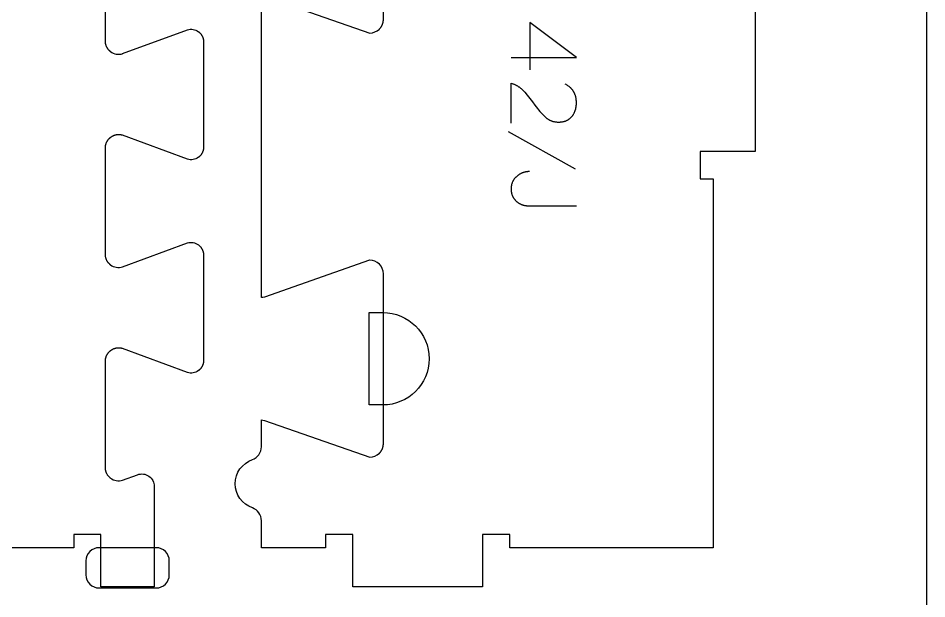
# Model space of a CAD drawing. Extents: x -13885 to -10701, y -84343 to -75479.
# Drawn here: x -11490.3 to -11073.1, y -76793.2 to -76526.4 of the extents above; entities that cross this region are included whole.
import ezdxf

# ---------------------------------------------------------------- set-up
doc = ezdxf.new("R2010")
doc.units = 0
for name, color, linetype in [('0_SHEET_SPRUCEPLY_2440X122', 1, 'CONTINUOUS'), ('1_ANYTOOL_1MMDEEP_LABELS_S', 2, 'CONTINUOUS'), ('4_ANYTOOL_CUTTHROUGH_OUTSI', 5, 'CONTINUOUS'), ('5_ANYTOOL_HALF_MILL_9MM_IN', 3, 'CONTINUOUS')]:
    doc.layers.add(name, color=color, linetype=linetype)

msp = doc.modelspace()

# ---------------------------------------------------------------- linework, layer by layer
at = {"layer": '0_SHEET_SPRUCEPLY_2440X122'}
msp.add_lwpolyline([(-13513.11, -76182.96), (-13513.11, -77402.96), (-11073.11, -77402.96), (-11073.11, -76182.96)], close=True, dxfattribs=at)
at = {"layer": '1_ANYTOOL_1MMDEEP_LABELS_S'}
for points in [[(-11264, -76544.38), (-11233.96, -76544.42), (-11255.35, -76528.39)], [(-11255.35, -76528.39), (-11255.35, -76550.16)], [(-11263.96, -76574.59), (-11263.92, -76556.29), (-11263.46, -76556.44), (-11263.24, -76556.52), (-11263.01, -76556.6), (-11262.8, -76556.68), (-11262.58, -76556.77), (-11262.36, -76556.87), (-11262.15, -76556.96), (-11261.94, -76557.06), (-11261.73, -76557.17), (-11261.53, -76557.27), (-11261.32, -76557.38), (-11261.12, -76557.5), (-11260.93, -76557.61), (-11260.73, -76557.74), (-11260.54, -76557.86), (-11260.35, -76557.99), (-11260.16, -76558.12), (-11259.97, -76558.26), (-11259.79, -76558.4), (-11259.61, -76558.54), (-11259.43, -76558.68), (-11259.25, -76558.83), (-11259.08, -76558.99), (-11258.9, -76559.14), (-11258.73, -76559.3), (-11258.57, -76559.47), (-11258.4, -76559.64), (-11258.24, -76559.81), (-11258.08, -76559.98), (-11257.77, -76560.34), (-11256.55, -76561.82), (-11255.36, -76563.31), (-11254.2, -76564.82), (-11253.07, -76566.34), (-11252.51, -76567.1), (-11251.94, -76567.83), (-11251.37, -76568.54), (-11250.78, -76569.23), (-11250.19, -76569.9), (-11249.59, -76570.54), (-11248.98, -76571.16), (-11248.36, -76571.76), (-11248.2, -76571.91), (-11248.04, -76572.05), (-11247.88, -76572.18), (-11247.72, -76572.32), (-11247.55, -76572.44), (-11247.39, -76572.56), (-11247.22, -76572.68), (-11247.04, -76572.79), (-11246.87, -76572.9), (-11246.69, -76573.01), (-11246.51, -76573.1), (-11246.33, -76573.2), (-11246.15, -76573.29), (-11245.96, -76573.37), (-11245.78, -76573.45), (-11245.58, -76573.53), (-11245.39, -76573.6), (-11245.2, -76573.67), (-11245, -76573.73), (-11244.8, -76573.79), (-11244.6, -76573.84), (-11244.4, -76573.89), (-11244.19, -76573.93), (-11243.98, -76573.97), (-11243.77, -76574.01), (-11243.56, -76574.04), (-11243.34, -76574.06), (-11243.12, -76574.08), (-11242.9, -76574.1), (-11242.68, -76574.11), (-11242.46, -76574.12), (-11242.23, -76574.12), (-11241.98, -76574.12), (-11241.74, -76574.11), (-11241.49, -76574.1), (-11241.25, -76574.08), (-11241.02, -76574.06), (-11240.79, -76574.03), (-11240.56, -76574), (-11240.34, -76573.96), (-11240.12, -76573.92), (-11239.9, -76573.87), (-11239.69, -76573.82), (-11239.48, -76573.76), (-11239.28, -76573.7), (-11239.08, -76573.64), (-11238.88, -76573.56), (-11238.68, -76573.49), (-11238.5, -76573.41), (-11238.31, -76573.32), (-11238.13, -76573.23), (-11237.95, -76573.13), (-11237.77, -76573.03), (-11237.6, -76572.92), (-11237.44, -76572.81), (-11237.27, -76572.7), (-11237.11, -76572.58), (-11236.96, -76572.45), (-11236.81, -76572.32), (-11236.66, -76572.18), (-11236.51, -76572.04), (-11236.37, -76571.9), (-11236.24, -76571.75), (-11236.1, -76571.59), (-11235.97, -76571.43), (-11235.85, -76571.27), (-11235.73, -76571.11), (-11235.61, -76570.94), (-11235.5, -76570.77), (-11235.39, -76570.6), (-11235.28, -76570.42), (-11235.18, -76570.24), (-11235.09, -76570.06), (-11235, -76569.88), (-11234.91, -76569.7), (-11234.82, -76569.51), (-11234.74, -76569.32), (-11234.67, -76569.12), (-11234.6, -76568.93), (-11234.53, -76568.73), (-11234.46, -76568.53), (-11234.4, -76568.33), (-11234.35, -76568.12), (-11234.3, -76567.91), (-11234.25, -76567.7), (-11234.21, -76567.49), (-11234.17, -76567.27), (-11234.13, -76567.05), (-11234.1, -76566.83), (-11234.08, -76566.61), (-11234.05, -76566.38), (-11234.04, -76566.15), (-11234.02, -76565.92), (-11234.01, -76565.68), (-11234, -76565.21), (-11234.01, -76564.84), (-11234.02, -76564.48), (-11234.05, -76564.13), (-11234.08, -76563.78), (-11234.13, -76563.44), (-11234.18, -76563.11), (-11234.25, -76562.78), (-11234.32, -76562.46), (-11234.41, -76562.14), (-11234.45, -76561.99), (-11234.5, -76561.84), (-11234.55, -76561.68), (-11234.61, -76561.53), (-11234.66, -76561.39), (-11234.72, -76561.24), (-11234.78, -76561.1), (-11234.84, -76560.95), (-11234.91, -76560.81), (-11234.98, -76560.67), (-11235.05, -76560.53), (-11235.12, -76560.4), (-11235.2, -76560.26), (-11235.28, -76560.13), (-11235.36, -76560), (-11235.44, -76559.86), (-11235.53, -76559.74), (-11235.62, -76559.61), (-11235.71, -76559.48), (-11235.8, -76559.36), (-11235.9, -76559.24), (-11235.99, -76559.12), (-11236.1, -76559), (-11236.2, -76558.88), (-11236.3, -76558.77), (-11236.41, -76558.65), (-11236.52, -76558.54), (-11236.64, -76558.43), (-11236.75, -76558.32), (-11236.87, -76558.21), (-11236.99, -76558.11), (-11237.12, -76558), (-11237.37, -76557.8), (-11237.63, -76557.6), (-11237.91, -76557.41), (-11238.19, -76557.23), (-11238.49, -76557.05), (-11238.79, -76556.88), (-11239.1, -76556.72)], [(-11234.47, -76595.81), (-11265.25, -76578.62)], [(-11255.52, -76596.88), (-11255.73, -76596.88), (-11255.93, -76596.89), (-11256.14, -76596.9), (-11256.34, -76596.91), (-11256.54, -76596.93), (-11256.74, -76596.95), (-11256.94, -76596.98), (-11257.14, -76597.01), (-11257.34, -76597.05), (-11257.53, -76597.09), (-11257.72, -76597.14), (-11257.92, -76597.19), (-11258.11, -76597.24), (-11258.29, -76597.3), (-11258.48, -76597.36), (-11258.67, -76597.43), (-11258.85, -76597.5), (-11259.03, -76597.58), (-11259.21, -76597.66), (-11259.39, -76597.74), (-11259.57, -76597.83), (-11259.75, -76597.92), (-11259.92, -76598.02), (-11260.1, -76598.12), (-11260.27, -76598.22), (-11260.44, -76598.33), (-11260.61, -76598.45), (-11260.78, -76598.57), (-11260.94, -76598.69), (-11261.11, -76598.82), (-11261.27, -76598.95), (-11261.43, -76599.08), (-11261.59, -76599.22), (-11261.74, -76599.37), (-11261.89, -76599.51), (-11262.03, -76599.66), (-11262.17, -76599.81), (-11262.31, -76599.96), (-11262.43, -76600.12), (-11262.56, -76600.27), (-11262.67, -76600.44), (-11262.79, -76600.6), (-11262.9, -76600.77), (-11263, -76600.94), (-11263.1, -76601.11), (-11263.19, -76601.28), (-11263.28, -76601.46), (-11263.36, -76601.64), (-11263.44, -76601.82), (-11263.51, -76602.01), (-11263.58, -76602.2), (-11263.64, -76602.39), (-11263.7, -76602.58), (-11263.75, -76602.78), (-11263.8, -76602.98), (-11263.84, -76603.18), (-11263.88, -76603.38), (-11263.91, -76603.59), (-11263.94, -76603.8), (-11263.96, -76604.01), (-11263.98, -76604.23), (-11263.99, -76604.45), (-11264, -76604.67), (-11264, -76604.89), (-11264, -76605.1), (-11263.99, -76605.31), (-11263.98, -76605.52), (-11263.97, -76605.73), (-11263.95, -76605.93), (-11263.92, -76606.13), (-11263.89, -76606.33), (-11263.86, -76606.53), (-11263.82, -76606.72), (-11263.77, -76606.91), (-11263.72, -76607.1), (-11263.67, -76607.28), (-11263.61, -76607.46), (-11263.55, -76607.65), (-11263.48, -76607.82), (-11263.41, -76608), (-11263.34, -76608.17), (-11263.26, -76608.34), (-11263.17, -76608.51), (-11263.08, -76608.67), (-11262.99, -76608.84), (-11262.89, -76609), (-11262.79, -76609.16), (-11262.68, -76609.31), (-11262.56, -76609.46), (-11262.45, -76609.61), (-11262.32, -76609.76), (-11262.2, -76609.91), (-11262.07, -76610.05), (-11261.93, -76610.19), (-11261.79, -76610.33), (-11261.65, -76610.46), (-11261.5, -76610.59), (-11261.35, -76610.72), (-11261.19, -76610.85), (-11261.04, -76610.96), (-11260.88, -76611.08), (-11260.73, -76611.19), (-11260.57, -76611.3), (-11260.4, -76611.4), (-11260.24, -76611.5), (-11260.07, -76611.59), (-11259.9, -76611.68), (-11259.73, -76611.77), (-11259.56, -76611.85), (-11259.39, -76611.93), (-11259.21, -76612), (-11259.03, -76612.07), (-11258.85, -76612.13), (-11258.67, -76612.2), (-11258.48, -76612.25), (-11258.3, -76612.3), (-11258.11, -76612.35), (-11257.92, -76612.4), (-11257.73, -76612.44), (-11257.53, -76612.47), (-11257.33, -76612.5), (-11257.14, -76612.53), (-11256.94, -76612.55), (-11256.73, -76612.57), (-11256.53, -76612.59), (-11256.32, -76612.6), (-11256.11, -76612.6), (-11255.9, -76612.61), (-11234, -76612.61)]]:
    msp.add_lwpolyline(points, dxfattribs=at)
at = {"layer": '4_ANYTOOL_CUTTHROUGH_OUTSI', "color": 5}
for points in [[(-11377.26, -76516.29), (-11328.94, -76533.21), (-11328.9, -76533.21), (-11328.9, -76533.21, 0.198912), (-11324.48, -76531.37), (-11324.37, -76531.27), (-11324.27, -76531.16), (-11324.17, -76531.04), (-11324.07, -76530.93), (-11323.98, -76530.81), (-11323.88, -76530.69), (-11323.79, -76530.56), (-11323.71, -76530.44), (-11323.62, -76530.31), (-11323.54, -76530.18), (-11323.46, -76530.04), (-11323.39, -76529.91), (-11323.32, -76529.77), (-11323.25, -76529.63), (-11323.18, -76529.49), (-11323.12, -76529.35), (-11323.06, -76529.2), (-11323.01, -76529.06), (-11322.96, -76528.91), (-11322.91, -76528.76), (-11322.87, -76528.61), (-11322.83, -76528.46), (-11322.8, -76528.31), (-11322.76, -76528.16), (-11322.74, -76528.01), (-11322.71, -76527.86), (-11322.69, -76527.71), (-11322.68, -76527.56), (-11322.66, -76527.41), (-11322.65, -76527.26), (-11322.65, -76527.11), (-11322.65, -76526.96), (-11322.65, -76448.96)], [(-11450.45, -76488.2), (-11450.45, -76536.71), (-11450.44, -76536.88), (-11450.44, -76537.06), (-11450.42, -76537.24), (-11450.41, -76537.42), (-11450.38, -76537.6), (-11450.35, -76537.77), (-11450.32, -76537.95), (-11450.28, -76538.13), (-11450.24, -76538.31), (-11450.19, -76538.49), (-11450.13, -76538.66), (-11450.07, -76538.84), (-11450.01, -76539.01), (-11449.94, -76539.18), (-11449.86, -76539.35), (-11449.78, -76539.51), (-11449.69, -76539.68), (-11449.6, -76539.84), (-11449.51, -76540), (-11449.41, -76540.15), (-11449.31, -76540.31), (-11449.2, -76540.46), (-11449.09, -76540.6), (-11448.97, -76540.74), (-11448.85, -76540.88), (-11448.73, -76541.01), (-11448.6, -76541.14), (-11448.47, -76541.27), (-11448.34, -76541.39), (-11448.2, -76541.5), (-11448.07, -76541.62), (-11447.93, -76541.72, 0.237079), (-11442.4, -76542.7), (-11442.39, -76542.69), (-11442.38, -76542.69), (-11412.62, -76531.69), (-11412.62, -76531.69, -0.236725), (-11407.54, -76532.59), (-11407.41, -76532.69), (-11407.28, -76532.79), (-11407.16, -76532.9), (-11407.04, -76533.01), (-11406.92, -76533.12), (-11406.8, -76533.24), (-11406.69, -76533.37), (-11406.58, -76533.49), (-11406.47, -76533.62), (-11406.37, -76533.76), (-11406.27, -76533.89), (-11406.17, -76534.03), (-11406.08, -76534.18), (-11406, -76534.32), (-11405.91, -76534.47), (-11405.83, -76534.62), (-11405.76, -76534.77), (-11405.69, -76534.93), (-11405.62, -76535.09), (-11405.56, -76535.25), (-11405.51, -76535.41), (-11405.46, -76535.57), (-11405.41, -76535.73), (-11405.37, -76535.89), (-11405.34, -76536.06), (-11405.31, -76536.22), (-11405.28, -76536.39), (-11405.26, -76536.55), (-11405.24, -76536.71), (-11405.23, -76536.88), (-11405.22, -76537.04), (-11405.22, -76537.2), (-11405.22, -76585.71), (-11405.22, -76585.87), (-11405.23, -76586.03), (-11405.24, -76586.2), (-11405.26, -76586.36), (-11405.28, -76586.53), (-11405.31, -76586.69), (-11405.34, -76586.85), (-11405.37, -76587.02), (-11405.41, -76587.18), (-11405.46, -76587.34), (-11405.51, -76587.5), (-11405.57, -76587.67), (-11405.63, -76587.82), (-11405.69, -76587.98), (-11405.76, -76588.14), (-11405.83, -76588.29), (-11405.91, -76588.44), (-11406, -76588.59), (-11406.08, -76588.74), (-11406.17, -76588.88), (-11406.27, -76589.02), (-11406.37, -76589.16), (-11406.47, -76589.29), (-11406.58, -76589.42), (-11406.69, -76589.55), (-11406.8, -76589.67), (-11406.92, -76589.79), (-11407.04, -76589.9), (-11407.16, -76590.01), (-11407.28, -76590.12), (-11407.41, -76590.22), (-11407.54, -76590.32, -0.236725), (-11412.62, -76591.22), (-11442.39, -76580.22), (-11442.4, -76580.22), (-11442.4, -76580.22), (-11442.57, -76580.17), (-11442.74, -76580.12), (-11442.91, -76580.09), (-11443.09, -76580.05), (-11443.27, -76580.02), (-11443.45, -76580), (-11443.63, -76579.98), (-11443.81, -76579.96), (-11443.99, -76579.96), (-11444.18, -76579.95), (-11444.36, -76579.95), (-11444.54, -76579.96), (-11444.73, -76579.98), (-11444.91, -76579.99), (-11445.1, -76580.02), (-11445.28, -76580.05), (-11445.46, -76580.08), (-11445.64, -76580.12), (-11445.82, -76580.17), (-11446, -76580.22), (-11446.17, -76580.27), (-11446.35, -76580.33), (-11446.52, -76580.4), (-11446.69, -76580.47), (-11446.85, -76580.55), (-11447.02, -76580.63), (-11447.18, -76580.71), (-11447.33, -76580.8), (-11447.49, -76580.89), (-11447.64, -76580.99), (-11447.78, -76581.09), (-11447.93, -76581.19), (-11448.07, -76581.3), (-11448.2, -76581.41), (-11448.34, -76581.52), (-11448.47, -76581.64), (-11448.6, -76581.77), (-11448.73, -76581.9), (-11448.85, -76582.03), (-11448.97, -76582.17), (-11449.09, -76582.31), (-11449.2, -76582.46), (-11449.31, -76582.6), (-11449.41, -76582.76), (-11449.51, -76582.91), (-11449.6, -76583.07), (-11449.69, -76583.23), (-11449.78, -76583.4), (-11449.86, -76583.56), (-11449.94, -76583.73), (-11450.01, -76583.9), (-11450.07, -76584.08), (-11450.13, -76584.25), (-11450.19, -76584.43), (-11450.24, -76584.6), (-11450.28, -76584.78), (-11450.32, -76584.96), (-11450.35, -76585.14), (-11450.38, -76585.32), (-11450.41, -76585.49), (-11450.42, -76585.67), (-11450.44, -76585.85), (-11450.44, -76586.03), (-11450.45, -76586.2), (-11450.45, -76634.71), (-11450.44, -76634.88), (-11450.44, -76635.06), (-11450.42, -76635.24), (-11450.41, -76635.42), (-11450.38, -76635.6), (-11450.35, -76635.77), (-11450.32, -76635.95), (-11450.28, -76636.13), (-11450.24, -76636.31), (-11450.19, -76636.49), (-11450.13, -76636.66), (-11450.07, -76636.84), (-11450.01, -76637.01), (-11449.94, -76637.18), (-11449.86, -76637.35), (-11449.78, -76637.51), (-11449.7, -76637.68), (-11449.6, -76637.84), (-11449.51, -76638), (-11449.41, -76638.15), (-11449.31, -76638.31), (-11449.2, -76638.46), (-11449.09, -76638.6), (-11448.97, -76638.74), (-11448.85, -76638.88), (-11448.73, -76639.01), (-11448.6, -76639.14), (-11448.47, -76639.27), (-11448.34, -76639.39), (-11448.2, -76639.5), (-11448.07, -76639.62), (-11447.93, -76639.72, 0.237079), (-11442.4, -76640.7), (-11442.39, -76640.69), (-11442.39, -76640.69), (-11412.62, -76629.69), (-11412.62, -76629.69, -0.236725), (-11407.54, -76630.59), (-11407.41, -76630.69), (-11407.28, -76630.79), (-11407.16, -76630.9), (-11407.04, -76631.01), (-11406.92, -76631.12), (-11406.8, -76631.24), (-11406.69, -76631.37), (-11406.58, -76631.49), (-11406.47, -76631.62), (-11406.37, -76631.76), (-11406.27, -76631.89), (-11406.17, -76632.03), (-11406.08, -76632.18), (-11406, -76632.32), (-11405.91, -76632.47), (-11405.83, -76632.62), (-11405.76, -76632.77), (-11405.69, -76632.93), (-11405.63, -76633.09), (-11405.57, -76633.25), (-11405.51, -76633.41), (-11405.46, -76633.57), (-11405.41, -76633.73), (-11405.37, -76633.89), (-11405.34, -76634.06), (-11405.31, -76634.22), (-11405.28, -76634.39), (-11405.26, -76634.55), (-11405.24, -76634.71), (-11405.23, -76634.88), (-11405.22, -76635.04), (-11405.22, -76635.2), (-11405.22, -76683.71), (-11405.22, -76683.87), (-11405.23, -76684.03), (-11405.24, -76684.2), (-11405.26, -76684.36), (-11405.28, -76684.53), (-11405.31, -76684.69), (-11405.34, -76684.85), (-11405.37, -76685.02), (-11405.41, -76685.18), (-11405.46, -76685.34), (-11405.51, -76685.5), (-11405.57, -76685.67), (-11405.63, -76685.82), (-11405.69, -76685.98), (-11405.76, -76686.14), (-11405.83, -76686.29), (-11405.91, -76686.44), (-11406, -76686.59), (-11406.08, -76686.74), (-11406.18, -76686.88), (-11406.27, -76687.02), (-11406.37, -76687.16), (-11406.47, -76687.29), (-11406.58, -76687.42), (-11406.69, -76687.55), (-11406.8, -76687.67), (-11406.92, -76687.79), (-11407.04, -76687.9), (-11407.16, -76688.01), (-11407.29, -76688.12), (-11407.41, -76688.22), (-11407.54, -76688.32, -0.236725), (-11412.62, -76689.22), (-11442.39, -76678.22), (-11442.4, -76678.22), (-11442.4, -76678.22), (-11442.57, -76678.17), (-11442.74, -76678.12), (-11442.91, -76678.09), (-11443.09, -76678.05), (-11443.27, -76678.02), (-11443.45, -76678), (-11443.63, -76677.98), (-11443.81, -76677.96), (-11443.99, -76677.96), (-11444.18, -76677.95), (-11444.36, -76677.95), (-11444.54, -76677.96), (-11444.73, -76677.98), (-11444.91, -76677.99), (-11445.1, -76678.02), (-11445.28, -76678.05), (-11445.46, -76678.08), (-11445.64, -76678.12), (-11445.82, -76678.17), (-11446, -76678.22), (-11446.17, -76678.27), (-11446.35, -76678.33), (-11446.52, -76678.4), (-11446.69, -76678.47), (-11446.85, -76678.55), (-11447.02, -76678.63), (-11447.18, -76678.71), (-11447.33, -76678.8), (-11447.49, -76678.89), (-11447.64, -76678.99), (-11447.78, -76679.09), (-11447.93, -76679.19), (-11448.07, -76679.3), (-11448.2, -76679.41), (-11448.34, -76679.52), (-11448.47, -76679.64), (-11448.6, -76679.77), (-11448.73, -76679.9), (-11448.85, -76680.03), (-11448.97, -76680.17), (-11449.09, -76680.31), (-11449.2, -76680.46), (-11449.31, -76680.6), (-11449.41, -76680.76), (-11449.51, -76680.91), (-11449.6, -76681.07), (-11449.7, -76681.23), (-11449.78, -76681.4), (-11449.86, -76681.56), (-11449.94, -76681.73), (-11450.01, -76681.9), (-11450.07, -76682.08), (-11450.13, -76682.25), (-11450.19, -76682.43), (-11450.24, -76682.6), (-11450.28, -76682.78), (-11450.32, -76682.96), (-11450.35, -76683.14), (-11450.38, -76683.32), (-11450.41, -76683.49), (-11450.42, -76683.67), (-11450.44, -76683.85), (-11450.44, -76684.03), (-11450.45, -76684.2), (-11450.45, -76732.71), (-11450.44, -76732.88), (-11450.44, -76733.06), (-11450.42, -76733.24), (-11450.41, -76733.42), (-11450.38, -76733.6), (-11450.36, -76733.77), (-11450.32, -76733.95), (-11450.28, -76734.13), (-11450.24, -76734.31), (-11450.19, -76734.49), (-11450.13, -76734.66), (-11450.07, -76734.84), (-11450.01, -76735.01), (-11449.94, -76735.18), (-11449.86, -76735.35), (-11449.78, -76735.51), (-11449.7, -76735.68), (-11449.61, -76735.84), (-11449.51, -76736), (-11449.41, -76736.15), (-11449.31, -76736.31), (-11449.2, -76736.46), (-11449.09, -76736.6), (-11448.97, -76736.74), (-11448.85, -76736.88), (-11448.73, -76737.01), (-11448.6, -76737.14), (-11448.47, -76737.27), (-11448.34, -76737.39), (-11448.2, -76737.5), (-11448.07, -76737.62), (-11447.93, -76737.72, 0.237079), (-11442.4, -76738.7), (-11442.39, -76738.69), (-11442.39, -76738.69), (-11435.58, -76736.17), (-11435.58, -76736.17, -0.522087), (-11427.83, -76741.57), (-11427.83, -76787.71), (-11452.33, -76787.71), (-11452.33, -76763.71), (-11464.83, -76763.71), (-11464.83, -76769.71), (-11515.33, -76769.71)], [(-11151.93, -76487.96), (-11151.93, -76587.71), (-11177.15, -76587.71), (-11177.15, -76600.21), (-11171.15, -76600.21), (-11171.15, -76769.71), (-11264.65, -76769.71), (-11264.65, -76763.71), (-11277.15, -76763.71), (-11277.15, -76787.71), (-11336.65, -76787.71), (-11336.65, -76763.71), (-11349.15, -76763.71), (-11349.15, -76769.71), (-11378.65, -76769.71), (-11378.65, -76757.3), (-11378.65, -76757.3, 0.317837), (-11382.81, -76751.41, -0.707107), (-11382.81, -76729.25, 0.317837), (-11378.65, -76723.36), (-11378.65, -76710.96, -0.061485), (-11377.26, -76711.19), (-11328.94, -76728.11), (-11328.9, -76728.11), (-11328.9, -76728.11, 0.198912), (-11324.48, -76726.27), (-11324.37, -76726.17), (-11324.27, -76726.06), (-11324.17, -76725.94), (-11324.07, -76725.83), (-11323.98, -76725.71), (-11323.88, -76725.59), (-11323.79, -76725.46), (-11323.71, -76725.34), (-11323.62, -76725.21), (-11323.54, -76725.08), (-11323.46, -76724.94), (-11323.39, -76724.81), (-11323.32, -76724.67), (-11323.25, -76724.53), (-11323.18, -76724.39), (-11323.12, -76724.25), (-11323.06, -76724.1), (-11323.01, -76723.96), (-11322.96, -76723.81), (-11322.91, -76723.66), (-11322.87, -76723.51), (-11322.83, -76723.36), (-11322.8, -76723.21), (-11322.76, -76723.06), (-11322.74, -76722.91), (-11322.71, -76722.76), (-11322.69, -76722.61), (-11322.68, -76722.46), (-11322.66, -76722.31), (-11322.65, -76722.16), (-11322.65, -76722.01), (-11322.65, -76721.86), (-11322.65, -76643.86, 0.414214), (-11328.9, -76637.61), (-11328.94, -76637.61), (-11328.98, -76637.62), (-11377.26, -76654.52), (-11377.26, -76654.52, -0.061485), (-11378.65, -76654.75), (-11378.65, -76516.06, -0.061485)]]:
    msp.add_lwpolyline(points, format="xyb", dxfattribs=at)
at = {"layer": '5_ANYTOOL_HALF_MILL_9MM_IN', "color": 3}
for points in [[(-11322.9, -76661.61, -1), (-11322.9, -76704.11), (-11323.15, -76704.11), (-11329.15, -76704.11), (-11329.15, -76661.61), (-11323.15, -76661.61), (-11322.9, -76661.61)], [(-11453.21, -76769.71, 0.414214), (-11459.21, -76775.71), (-11459.21, -76782.21, 0.414214), (-11453.21, -76788.21), (-11426.96, -76788.21, 0.414214), (-11420.96, -76782.21), (-11420.96, -76775.71, 0.414214), (-11426.96, -76769.71)]]:
    msp.add_lwpolyline(points, format="xyb", close=True, dxfattribs=at)

doc.saveas('drawing.dxf')
